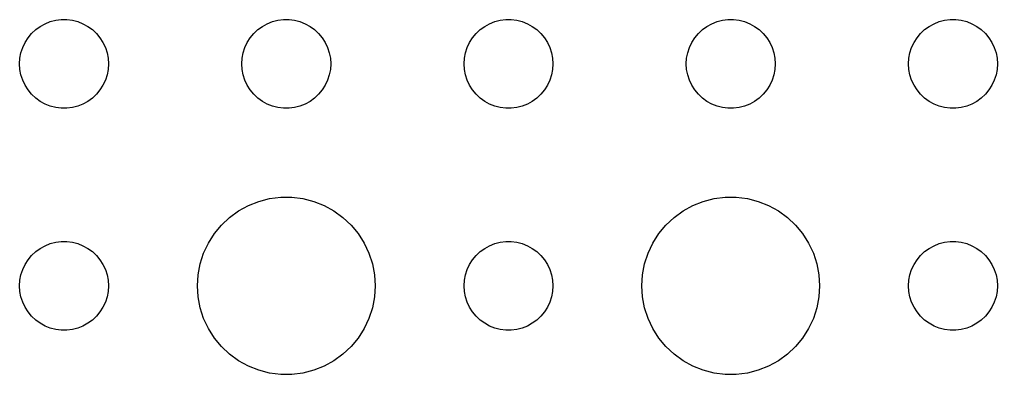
# Model space of a CAD drawing. Header units: metres. Extents: x -150 to 150, y -149 to 149.
# Drawn here: x 73.5 to 106.5, y -40.49 to -28.5 of the extents above; entities that cross this region are included whole.
import ezdxf

# ---------------------------------------------------------------- set-up
doc = ezdxf.new("R2010")
doc.units = ezdxf.units.M

msp = doc.modelspace()

# ---------------------------------------------------------------- linework, layer by layer
for p, q in [((74.1963, -28.7335), (74.3613, -28.6427)), ((74.3613, -28.6427), (74.5365, -28.5734)), ((74.5365, -28.5734), (74.7189, -28.5266)), ((74.7189, -28.5266), (74.9058, -28.503)), ((74.9058, -28.503), (75.0942, -28.503)), ((75.0942, -28.503), (75.2811, -28.5266)), ((75.2811, -28.5266), (75.4635, -28.5734)), ((75.4635, -28.5734), (75.6387, -28.6427)), ((75.6387, -28.6427), (75.8037, -28.7335)), ((81.6963, -28.7335), (81.8613, -28.6427)), ((81.8613, -28.6427), (82.0365, -28.5734)), ((82.0365, -28.5734), (82.2189, -28.5266)), ((82.2189, -28.5266), (82.4058, -28.503)), ((82.4058, -28.503), (82.5942, -28.503)), ((82.5942, -28.503), (82.7811, -28.5266)), ((82.7811, -28.5266), (82.9635, -28.5734)), ((82.9635, -28.5734), (83.1387, -28.6427)), ((83.1387, -28.6427), (83.3037, -28.7335)), ((89.1963, -28.7335), (89.3613, -28.6427)), ((89.3613, -28.6427), (89.5365, -28.5734)), ((89.5365, -28.5734), (89.7189, -28.5266)), ((89.7189, -28.5266), (89.9058, -28.503)), ((89.9058, -28.503), (90.0942, -28.503)), ((90.0942, -28.503), (90.2811, -28.5266)), ((90.2811, -28.5266), (90.4635, -28.5734)), ((90.4635, -28.5734), (90.6387, -28.6427)), ((90.6387, -28.6427), (90.8037, -28.7335)), ((96.6963, -28.7335), (96.8613, -28.6427)), ((96.8613, -28.6427), (97.0365, -28.5734)), ((97.0365, -28.5734), (97.2189, -28.5266)), ((97.2189, -28.5266), (97.4058, -28.503)), ((97.4058, -28.503), (97.5942, -28.503)), ((97.5942, -28.503), (97.7811, -28.5266)), ((97.7811, -28.5266), (97.9635, -28.5734)), ((97.9635, -28.5734), (98.1387, -28.6427)), ((98.1387, -28.6427), (98.3037, -28.7335)), ((104.196, -28.7335), (104.361, -28.6427)), ((104.361, -28.6427), (104.536, -28.5734)), ((104.536, -28.5734), (104.719, -28.5266)), ((104.719, -28.5266), (104.906, -28.503)), ((104.906, -28.503), (105.094, -28.503)), ((105.094, -28.503), (105.281, -28.5266)), ((105.281, -28.5266), (105.464, -28.5734)), ((105.464, -28.5734), (105.639, -28.6427)), ((105.639, -28.6427), (105.804, -28.7335)), ((73.7865, -29.1183), (73.9065, -28.9732)), ((73.9065, -28.9732), (74.0439, -28.8442)), ((74.0439, -28.8442), (74.1963, -28.7335)), ((75.8037, -28.7335), (75.9561, -28.8442)), ((75.9561, -28.8442), (76.0934, -28.9732)), ((76.0934, -28.9732), (76.2135, -29.1183)), ((81.2865, -29.1183), (81.4065, -28.9732)), ((81.4065, -28.9732), (81.5439, -28.8442)), ((81.5439, -28.8442), (81.6963, -28.7335)), ((83.3037, -28.7335), (83.4561, -28.8442)), ((83.4561, -28.8442), (83.5934, -28.9732)), ((83.5934, -28.9732), (83.7135, -29.1183)), ((88.7865, -29.1183), (88.9065, -28.9732)), ((88.9065, -28.9732), (89.0439, -28.8442)), ((89.0439, -28.8442), (89.1963, -28.7335)), ((90.8037, -28.7335), (90.9561, -28.8442)), ((90.9561, -28.8442), (91.0934, -28.9732)), ((91.0934, -28.9732), (91.2135, -29.1183)), ((96.2865, -29.1183), (96.4065, -28.9732)), ((96.4065, -28.9732), (96.5439, -28.8442)), ((96.5439, -28.8442), (96.6963, -28.7335)), ((98.3037, -28.7335), (98.4561, -28.8442)), ((98.4561, -28.8442), (98.5934, -28.9732)), ((98.5934, -28.9732), (98.7135, -29.1183)), ((103.786, -29.1183), (103.907, -28.9732)), ((103.907, -28.9732), (104.044, -28.8442)), ((104.044, -28.8442), (104.196, -28.7335)), ((105.804, -28.7335), (105.956, -28.8442)), ((105.956, -28.8442), (106.093, -28.9732)), ((106.093, -28.9732), (106.214, -29.1183)), ((73.6053, -29.4478), (73.6855, -29.2774)), ((73.6855, -29.2774), (73.7865, -29.1183)), ((76.2135, -29.1183), (76.3145, -29.2774)), ((76.3145, -29.2774), (76.3947, -29.4478)), ((81.1053, -29.4478), (81.1855, -29.2774)), ((81.1855, -29.2774), (81.2865, -29.1183)), ((83.7135, -29.1183), (83.8145, -29.2774)), ((83.8145, -29.2774), (83.8947, -29.4478)), ((88.6053, -29.4478), (88.6855, -29.2774)), ((88.6855, -29.2774), (88.7865, -29.1183)), ((91.2135, -29.1183), (91.3145, -29.2774)), ((91.3145, -29.2774), (91.3947, -29.4478)), ((96.1053, -29.4478), (96.1855, -29.2774)), ((96.1855, -29.2774), (96.2865, -29.1183)), ((98.7135, -29.1183), (98.8145, -29.2774)), ((98.8145, -29.2774), (98.8947, -29.4478)), ((103.605, -29.4478), (103.686, -29.2774)), ((103.686, -29.2774), (103.786, -29.1183)), ((106.214, -29.1183), (106.314, -29.2774)), ((106.314, -29.2774), (106.395, -29.4478)), ((73.5118, -29.812), (73.5471, -29.627)), ((73.5471, -29.627), (73.6053, -29.4478)), ((76.3947, -29.4478), (76.4529, -29.627)), ((76.4529, -29.627), (76.4882, -29.812)), ((81.0118, -29.812), (81.0471, -29.627)), ((81.0471, -29.627), (81.1053, -29.4478)), ((83.8947, -29.4478), (83.9529, -29.627)), ((83.9529, -29.627), (83.9882, -29.812)), ((88.5118, -29.812), (88.5471, -29.627)), ((88.5471, -29.627), (88.6053, -29.4478)), ((91.3947, -29.4478), (91.4529, -29.627)), ((91.4529, -29.627), (91.4882, -29.812)), ((96.0118, -29.812), (96.0471, -29.627)), ((96.0471, -29.627), (96.1053, -29.4478)), ((98.8947, -29.4478), (98.9529, -29.627)), ((98.9529, -29.627), (98.9882, -29.812)), ((103.512, -29.812), (103.547, -29.627)), ((103.547, -29.627), (103.605, -29.4478)), ((106.395, -29.4478), (106.453, -29.627)), ((106.453, -29.627), (106.488, -29.812)), ((73.5, -30), (73.5118, -29.812)), ((73.5118, -30.188), (73.5, -30)), ((76.4882, -29.812), (76.5, -30)), ((76.5, -30), (76.4882, -30.188)), ((81, -30), (81.0118, -29.812)), ((81.0118, -30.188), (81, -30)), ((83.9882, -29.812), (84, -30)), ((84, -30), (83.9882, -30.188)), ((88.5, -30), (88.5118, -29.812)), ((88.5118, -30.188), (88.5, -30)), ((91.4882, -29.812), (91.5, -30)), ((91.5, -30), (91.4882, -30.188)), ((96, -30), (96.0118, -29.812)), ((96.0118, -30.188), (96, -30)), ((98.9882, -29.812), (99, -30)), ((99, -30), (98.9882, -30.188)), ((103.5, -30), (103.512, -29.812)), ((103.512, -30.188), (103.5, -30)), ((106.488, -29.812), (106.5, -30)), ((106.5, -30), (106.488, -30.188)), ((73.5471, -30.373), (73.5118, -30.188)), ((76.4882, -30.188), (76.4529, -30.373)), ((81.0471, -30.373), (81.0118, -30.188)), ((83.9882, -30.188), (83.9529, -30.373)), ((88.5471, -30.373), (88.5118, -30.188)), ((91.4882, -30.188), (91.4529, -30.373)), ((96.0471, -30.373), (96.0118, -30.188)), ((98.9882, -30.188), (98.9529, -30.373)), ((103.547, -30.373), (103.512, -30.188)), ((106.488, -30.188), (106.453, -30.373)), ((73.6053, -30.5522), (73.5471, -30.373)), ((73.6855, -30.7226), (73.6053, -30.5522)), ((76.3947, -30.5522), (76.3145, -30.7226)), ((76.4529, -30.373), (76.3947, -30.5522)), ((81.1053, -30.5522), (81.0471, -30.373)), ((81.1855, -30.7226), (81.1053, -30.5522)), ((83.8947, -30.5522), (83.8145, -30.7226)), ((83.9529, -30.373), (83.8947, -30.5522)), ((88.6053, -30.5522), (88.5471, -30.373)), ((88.6855, -30.7226), (88.6053, -30.5522)), ((91.3947, -30.5522), (91.3145, -30.7226)), ((91.4529, -30.373), (91.3947, -30.5522)), ((96.1053, -30.5522), (96.0471, -30.373)), ((96.1855, -30.7226), (96.1053, -30.5522)), ((98.8947, -30.5522), (98.8145, -30.7226)), ((98.9529, -30.373), (98.8947, -30.5522)), ((103.605, -30.5522), (103.547, -30.373)), ((103.686, -30.7226), (103.605, -30.5522)), ((106.395, -30.5522), (106.314, -30.7226)), ((106.453, -30.373), (106.395, -30.5522)), ((73.7865, -30.8817), (73.6855, -30.7226)), ((73.9065, -31.0268), (73.7865, -30.8817)), ((76.2135, -30.8817), (76.0934, -31.0268)), ((76.3145, -30.7226), (76.2135, -30.8817)), ((81.2865, -30.8817), (81.1855, -30.7226)), ((81.4065, -31.0268), (81.2865, -30.8817)), ((83.7135, -30.8817), (83.5934, -31.0268)), ((83.8145, -30.7226), (83.7135, -30.8817)), ((88.7865, -30.8817), (88.6855, -30.7226)), ((88.9065, -31.0268), (88.7865, -30.8817)), ((91.2135, -30.8817), (91.0934, -31.0268)), ((91.3145, -30.7226), (91.2135, -30.8817)), ((96.2865, -30.8817), (96.1855, -30.7226)), ((96.4065, -31.0268), (96.2865, -30.8817)), ((98.7135, -30.8817), (98.5934, -31.0268)), ((98.8145, -30.7226), (98.7135, -30.8817)), ((103.786, -30.8817), (103.686, -30.7226)), ((103.907, -31.0268), (103.786, -30.8817)), ((106.214, -30.8817), (106.093, -31.0268)), ((106.314, -30.7226), (106.214, -30.8817)), ((74.0439, -31.1558), (73.9065, -31.0268)), ((74.1963, -31.2665), (74.0439, -31.1558)), ((74.3613, -31.3572), (74.1963, -31.2665)), ((75.8037, -31.2665), (75.6387, -31.3572)), ((75.9561, -31.1558), (75.8037, -31.2665)), ((76.0934, -31.0268), (75.9561, -31.1558)), ((81.5439, -31.1558), (81.4065, -31.0268)), ((81.6963, -31.2665), (81.5439, -31.1558)), ((81.8613, -31.3572), (81.6963, -31.2665)), ((83.3037, -31.2665), (83.1387, -31.3572)), ((83.4561, -31.1558), (83.3037, -31.2665)), ((83.5934, -31.0268), (83.4561, -31.1558)), ((89.0439, -31.1558), (88.9065, -31.0268)), ((89.1963, -31.2665), (89.0439, -31.1558)), ((89.3613, -31.3572), (89.1963, -31.2665)), ((90.8037, -31.2665), (90.6387, -31.3572)), ((90.9561, -31.1558), (90.8037, -31.2665)), ((91.0934, -31.0268), (90.9561, -31.1558)), ((96.5439, -31.1558), (96.4065, -31.0268)), ((96.6963, -31.2665), (96.5439, -31.1558)), ((96.8613, -31.3572), (96.6963, -31.2665)), ((98.3037, -31.2665), (98.1387, -31.3572)), ((98.4561, -31.1558), (98.3037, -31.2665)), ((98.5934, -31.0268), (98.4561, -31.1558)), ((104.044, -31.1558), (103.907, -31.0268)), ((104.196, -31.2665), (104.044, -31.1558)), ((104.361, -31.3572), (104.196, -31.2665)), ((105.804, -31.2665), (105.639, -31.3572)), ((105.956, -31.1558), (105.804, -31.2665)), ((106.093, -31.0268), (105.956, -31.1558)), ((74.5365, -31.4266), (74.3613, -31.3572)), ((74.7189, -31.4734), (74.5365, -31.4266)), ((74.9058, -31.497), (74.7189, -31.4734)), ((75.0942, -31.497), (74.9058, -31.497)), ((75.2811, -31.4734), (75.0942, -31.497)), ((75.4635, -31.4266), (75.2811, -31.4734)), ((75.6387, -31.3572), (75.4635, -31.4266)), ((82.0365, -31.4266), (81.8613, -31.3572)), ((82.2189, -31.4734), (82.0365, -31.4266)), ((82.4058, -31.497), (82.2189, -31.4734)), ((82.5942, -31.497), (82.4058, -31.497)), ((82.7811, -31.4734), (82.5942, -31.497)), ((82.9635, -31.4266), (82.7811, -31.4734)), ((83.1387, -31.3572), (82.9635, -31.4266)), ((89.5365, -31.4266), (89.3613, -31.3572)), ((89.7189, -31.4734), (89.5365, -31.4266)), ((89.9058, -31.497), (89.7189, -31.4734)), ((90.0942, -31.497), (89.9058, -31.497)), ((90.2811, -31.4734), (90.0942, -31.497)), ((90.4635, -31.4266), (90.2811, -31.4734)), ((90.6387, -31.3572), (90.4635, -31.4266)), ((97.0365, -31.4266), (96.8613, -31.3572)), ((97.2189, -31.4734), (97.0365, -31.4266)), ((97.4058, -31.497), (97.2189, -31.4734)), ((97.5942, -31.497), (97.4058, -31.497)), ((97.7811, -31.4734), (97.5942, -31.497)), ((97.9635, -31.4266), (97.7811, -31.4734)), ((98.1387, -31.3572), (97.9635, -31.4266)), ((104.536, -31.4266), (104.361, -31.3572)), ((104.719, -31.4734), (104.536, -31.4266)), ((104.906, -31.497), (104.719, -31.4734)), ((105.094, -31.497), (104.906, -31.497)), ((105.281, -31.4734), (105.094, -31.497)), ((105.464, -31.4266), (105.281, -31.4734)), ((105.639, -31.3572), (105.464, -31.4266)), ((81.2227, -34.7855), (81.573, -34.6468)), ((81.573, -34.6468), (81.9379, -34.5531)), ((81.9379, -34.5531), (82.3116, -34.5059)), ((82.3116, -34.5059), (82.6884, -34.5059)), ((82.6884, -34.5059), (83.0621, -34.5531)), ((83.0621, -34.5531), (83.427, -34.6468)), ((83.427, -34.6468), (83.7773, -34.7855)), ((96.2227, -34.7855), (96.573, -34.6468)), ((96.573, -34.6468), (96.9379, -34.5531)), ((96.9379, -34.5531), (97.3116, -34.5059)), ((97.3116, -34.5059), (97.6884, -34.5059)), ((97.6884, -34.5059), (98.0621, -34.5531)), ((98.0621, -34.5531), (98.427, -34.6468)), ((98.427, -34.6468), (98.7773, -34.7855)), ((80.5877, -35.1885), (80.8925, -34.967)), ((80.8925, -34.967), (81.2227, -34.7855)), ((83.7773, -34.7855), (84.1075, -34.967)), ((84.1075, -34.967), (84.4123, -35.1885)), ((95.5877, -35.1885), (95.8925, -34.967)), ((95.8925, -34.967), (96.2227, -34.7855)), ((98.7773, -34.7855), (99.1075, -34.967)), ((99.1075, -34.967), (99.4123, -35.1885)), ((80.3131, -35.4464), (80.5877, -35.1885)), ((84.4123, -35.1885), (84.6869, -35.4464)), ((95.3131, -35.4464), (95.5877, -35.1885)), ((99.4123, -35.1885), (99.6869, -35.4464)), ((80.073, -35.7366), (80.3131, -35.4464)), ((84.6869, -35.4464), (84.927, -35.7366)), ((95.073, -35.7366), (95.3131, -35.4464)), ((99.6869, -35.4464), (99.927, -35.7366)), ((79.8711, -36.0547), (80.073, -35.7366)), ((84.927, -35.7366), (85.1289, -36.0547)), ((94.8711, -36.0547), (95.073, -35.7366)), ((99.927, -35.7366), (100.129, -36.0547)), ((74.0439, -36.3442), (74.1963, -36.2335)), ((74.1963, -36.2335), (74.3613, -36.1428)), ((74.3613, -36.1428), (74.5365, -36.0734)), ((74.5365, -36.0734), (74.7189, -36.0266)), ((74.7189, -36.0266), (74.9058, -36.003)), ((74.9058, -36.003), (75.0942, -36.003)), ((75.0942, -36.003), (75.2811, -36.0266)), ((75.2811, -36.0266), (75.4635, -36.0734)), ((75.4635, -36.0734), (75.6387, -36.1428)), ((75.6387, -36.1428), (75.8037, -36.2335)), ((75.8037, -36.2335), (75.9561, -36.3442)), ((79.7107, -36.3956), (79.8711, -36.0547)), ((85.1289, -36.0547), (85.2893, -36.3956)), ((89.0439, -36.3442), (89.1963, -36.2335)), ((89.1963, -36.2335), (89.3613, -36.1428)), ((89.3613, -36.1428), (89.5365, -36.0734)), ((89.5365, -36.0734), (89.7189, -36.0266)), ((89.7189, -36.0266), (89.9058, -36.003)), ((89.9058, -36.003), (90.0942, -36.003)), ((90.0942, -36.003), (90.2811, -36.0266)), ((90.2811, -36.0266), (90.4635, -36.0734)), ((90.4635, -36.0734), (90.6387, -36.1428)), ((90.6387, -36.1428), (90.8037, -36.2335)), ((90.8037, -36.2335), (90.9561, -36.3442)), ((94.7107, -36.3956), (94.8711, -36.0547)), ((100.129, -36.0547), (100.289, -36.3956)), ((104.044, -36.3442), (104.196, -36.2335)), ((104.196, -36.2335), (104.361, -36.1428)), ((104.361, -36.1428), (104.536, -36.0734)), ((104.536, -36.0734), (104.719, -36.0266)), ((104.719, -36.0266), (104.906, -36.003)), ((104.906, -36.003), (105.094, -36.003)), ((105.094, -36.003), (105.281, -36.0266)), ((105.281, -36.0266), (105.464, -36.0734)), ((105.464, -36.0734), (105.639, -36.1428)), ((105.639, -36.1428), (105.804, -36.2335)), ((105.804, -36.2335), (105.956, -36.3442)), ((73.6855, -36.7774), (73.7865, -36.6183)), ((73.7865, -36.6183), (73.9065, -36.4732)), ((73.9065, -36.4732), (74.0439, -36.3442)), ((75.9561, -36.3442), (76.0934, -36.4732)), ((76.0934, -36.4732), (76.2135, -36.6183)), ((76.2135, -36.6183), (76.3145, -36.7774)), ((79.5943, -36.7539), (79.7107, -36.3956)), ((85.2893, -36.3956), (85.4057, -36.7539)), ((88.6855, -36.7774), (88.7865, -36.6183)), ((88.7865, -36.6183), (88.9065, -36.4732)), ((88.9065, -36.4732), (89.0439, -36.3442)), ((90.9561, -36.3442), (91.0934, -36.4732)), ((91.0934, -36.4732), (91.2135, -36.6183)), ((91.2135, -36.6183), (91.3145, -36.7774)), ((94.5943, -36.7539), (94.7107, -36.3956)), ((100.289, -36.3956), (100.406, -36.7539)), ((103.686, -36.7774), (103.786, -36.6183)), ((103.786, -36.6183), (103.907, -36.4732)), ((103.907, -36.4732), (104.044, -36.3442)), ((105.956, -36.3442), (106.093, -36.4732)), ((106.093, -36.4732), (106.214, -36.6183)), ((106.214, -36.6183), (106.314, -36.7774)), ((73.5471, -37.127), (73.6053, -36.9478)), ((73.6053, -36.9478), (73.6855, -36.7774)), ((76.3145, -36.7774), (76.3947, -36.9478)), ((76.3947, -36.9478), (76.4529, -37.127)), ((79.5237, -37.124), (79.5943, -36.7539)), ((85.4057, -36.7539), (85.4763, -37.124)), ((88.5471, -37.127), (88.6053, -36.9478)), ((88.6053, -36.9478), (88.6855, -36.7774)), ((91.3145, -36.7774), (91.3947, -36.9478)), ((91.3947, -36.9478), (91.4529, -37.127)), ((94.5237, -37.124), (94.5943, -36.7539)), ((100.406, -36.7539), (100.476, -37.124)), ((103.547, -37.127), (103.605, -36.9478)), ((103.605, -36.9478), (103.686, -36.7774)), ((106.314, -36.7774), (106.395, -36.9478)), ((106.395, -36.9478), (106.453, -37.127)), ((73.5118, -37.312), (73.5471, -37.127)), ((76.4529, -37.127), (76.4882, -37.312)), ((79.5, -37.5), (79.5237, -37.124)), ((85.4763, -37.124), (85.5, -37.5)), ((88.5118, -37.312), (88.5471, -37.127)), ((91.4529, -37.127), (91.4882, -37.312)), ((94.5, -37.5), (94.5237, -37.124)), ((100.476, -37.124), (100.5, -37.5)), ((103.512, -37.312), (103.547, -37.127)), ((106.453, -37.127), (106.488, -37.312)), ((73.5, -37.5), (73.5118, -37.312)), ((73.5118, -37.688), (73.5, -37.5)), ((76.4882, -37.312), (76.5, -37.5)), ((76.5, -37.5), (76.4882, -37.688)), ((79.5237, -37.876), (79.5, -37.5)), ((85.5, -37.5), (85.4763, -37.876)), ((88.5, -37.5), (88.5118, -37.312)), ((88.5118, -37.688), (88.5, -37.5)), ((91.4882, -37.312), (91.5, -37.5)), ((91.5, -37.5), (91.4882, -37.688)), ((94.5237, -37.876), (94.5, -37.5)), ((100.5, -37.5), (100.476, -37.876)), ((103.5, -37.5), (103.512, -37.312)), ((103.512, -37.688), (103.5, -37.5)), ((106.488, -37.312), (106.5, -37.5)), ((106.5, -37.5), (106.488, -37.688)), ((73.5471, -37.873), (73.5118, -37.688)), ((73.6053, -38.0522), (73.5471, -37.873)), ((76.4529, -37.873), (76.3947, -38.0522)), ((76.4882, -37.688), (76.4529, -37.873)), ((79.5943, -38.2461), (79.5237, -37.876)), ((85.4763, -37.876), (85.4057, -38.2461)), ((88.5471, -37.873), (88.5118, -37.688)), ((88.6053, -38.0522), (88.5471, -37.873)), ((91.4529, -37.873), (91.3947, -38.0522)), ((91.4882, -37.688), (91.4529, -37.873)), ((94.5943, -38.2461), (94.5237, -37.876)), ((100.476, -37.876), (100.406, -38.2461)), ((103.547, -37.873), (103.512, -37.688)), ((103.605, -38.0522), (103.547, -37.873)), ((106.453, -37.873), (106.395, -38.0522)), ((106.488, -37.688), (106.453, -37.873)), ((73.6855, -38.2226), (73.6053, -38.0522)), ((73.7865, -38.3817), (73.6855, -38.2226)), ((76.3145, -38.2226), (76.2135, -38.3817)), ((76.3947, -38.0522), (76.3145, -38.2226)), ((79.7107, -38.6044), (79.5943, -38.2461)), ((85.4057, -38.2461), (85.2893, -38.6044)), ((88.6855, -38.2226), (88.6053, -38.0522)), ((88.7865, -38.3817), (88.6855, -38.2226)), ((91.3145, -38.2226), (91.2135, -38.3817)), ((91.3947, -38.0522), (91.3145, -38.2226)), ((94.7107, -38.6044), (94.5943, -38.2461)), ((100.406, -38.2461), (100.289, -38.6044)), ((103.686, -38.2226), (103.605, -38.0522)), ((103.786, -38.3817), (103.686, -38.2226)), ((106.314, -38.2226), (106.214, -38.3817)), ((106.395, -38.0522), (106.314, -38.2226)), ((73.9065, -38.5268), (73.7865, -38.3817)), ((74.0439, -38.6558), (73.9065, -38.5268)), ((76.0934, -38.5268), (75.9561, -38.6558)), ((76.2135, -38.3817), (76.0934, -38.5268)), ((79.8711, -38.9453), (79.7107, -38.6044)), ((85.2893, -38.6044), (85.1289, -38.9453)), ((88.9065, -38.5268), (88.7865, -38.3817)), ((89.0439, -38.6558), (88.9065, -38.5268)), ((91.0934, -38.5268), (90.9561, -38.6558)), ((91.2135, -38.3817), (91.0934, -38.5268)), ((94.8711, -38.9453), (94.7107, -38.6044)), ((100.289, -38.6044), (100.129, -38.9453)), ((103.907, -38.5268), (103.786, -38.3817)), ((104.044, -38.6558), (103.907, -38.5268)), ((106.093, -38.5268), (105.956, -38.6558)), ((106.214, -38.3817), (106.093, -38.5268)), ((74.1963, -38.7665), (74.0439, -38.6558)), ((74.3613, -38.8572), (74.1963, -38.7665)), ((74.5365, -38.9266), (74.3613, -38.8572)), ((74.7189, -38.9734), (74.5365, -38.9266)), ((75.4635, -38.9266), (75.2811, -38.9734)), ((75.6387, -38.8572), (75.4635, -38.9266)), ((75.8037, -38.7665), (75.6387, -38.8572)), ((75.9561, -38.6558), (75.8037, -38.7665)), ((89.1963, -38.7665), (89.0439, -38.6558)), ((89.3613, -38.8572), (89.1963, -38.7665)), ((89.5365, -38.9266), (89.3613, -38.8572)), ((89.7189, -38.9734), (89.5365, -38.9266)), ((90.4635, -38.9266), (90.2811, -38.9734)), ((90.6387, -38.8572), (90.4635, -38.9266)), ((90.8037, -38.7665), (90.6387, -38.8572)), ((90.9561, -38.6558), (90.8037, -38.7665)), ((104.196, -38.7665), (104.044, -38.6558)), ((104.361, -38.8572), (104.196, -38.7665)), ((104.536, -38.9266), (104.361, -38.8572)), ((104.719, -38.9734), (104.536, -38.9266)), ((105.464, -38.9266), (105.281, -38.9734)), ((105.639, -38.8572), (105.464, -38.9266)), ((105.804, -38.7665), (105.639, -38.8572)), ((105.956, -38.6558), (105.804, -38.7665)), ((74.9058, -38.997), (74.7189, -38.9734)), ((75.0942, -38.997), (74.9058, -38.997)), ((75.2811, -38.9734), (75.0942, -38.997)), ((80.073, -39.2634), (79.8711, -38.9453)), ((80.3131, -39.5536), (80.073, -39.2634)), ((84.927, -39.2634), (84.6869, -39.5536)), ((85.1289, -38.9453), (84.927, -39.2634)), ((89.9058, -38.997), (89.7189, -38.9734)), ((90.0942, -38.997), (89.9058, -38.997)), ((90.2811, -38.9734), (90.0942, -38.997)), ((95.073, -39.2634), (94.8711, -38.9453)), ((95.3131, -39.5536), (95.073, -39.2634)), ((99.927, -39.2634), (99.6869, -39.5536)), ((100.129, -38.9453), (99.927, -39.2634)), ((104.906, -38.997), (104.719, -38.9734)), ((105.094, -38.997), (104.906, -38.997)), ((105.281, -38.9734), (105.094, -38.997)), ((80.5877, -39.8115), (80.3131, -39.5536)), ((84.6869, -39.5536), (84.4123, -39.8115)), ((95.5877, -39.8115), (95.3131, -39.5536)), ((99.6869, -39.5536), (99.4123, -39.8115)), ((80.8925, -40.033), (80.5877, -39.8115)), ((84.4123, -39.8115), (84.1075, -40.033)), ((95.8925, -40.033), (95.5877, -39.8115)), ((99.4123, -39.8115), (99.1075, -40.033)), ((81.2227, -40.2145), (80.8925, -40.033)), ((81.573, -40.3532), (81.2227, -40.2145)), ((83.7773, -40.2145), (83.427, -40.3532)), ((84.1075, -40.033), (83.7773, -40.2145)), ((96.2227, -40.2145), (95.8925, -40.033)), ((96.573, -40.3532), (96.2227, -40.2145)), ((98.7773, -40.2145), (98.427, -40.3532)), ((99.1075, -40.033), (98.7773, -40.2145)), ((81.9379, -40.4469), (81.573, -40.3532)), ((82.3116, -40.4941), (81.9379, -40.4469)), ((82.6884, -40.4941), (82.3116, -40.4941)), ((83.0621, -40.4469), (82.6884, -40.4941)), ((83.427, -40.3532), (83.0621, -40.4469)), ((96.9379, -40.4469), (96.573, -40.3532)), ((97.3116, -40.4941), (96.9379, -40.4469)), ((97.6884, -40.4941), (97.3116, -40.4941)), ((98.0621, -40.4469), (97.6884, -40.4941)), ((98.427, -40.3532), (98.0621, -40.4469))]:
    msp.add_line(p, q)

doc.saveas('drawing.dxf')
